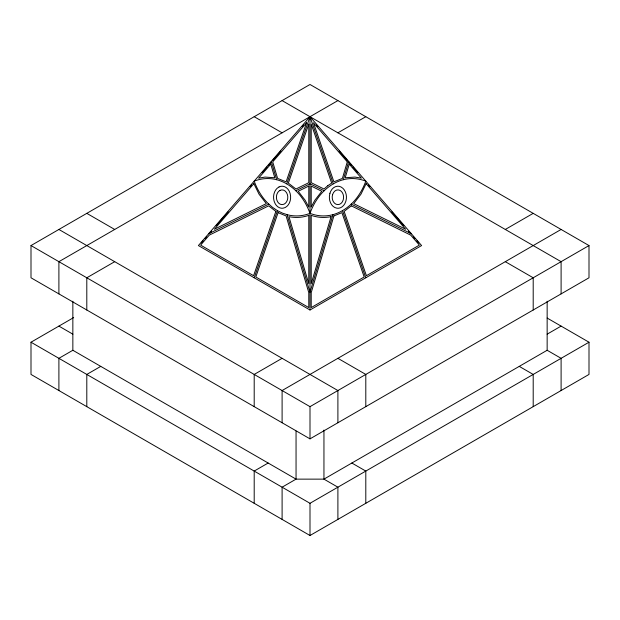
<?xml version="1.0" encoding="UTF-8"?>
<svg xmlns="http://www.w3.org/2000/svg" width="620" height="620" viewBox="0 0 620 620"><rect width="100%" height="100%" fill="white"/><g stroke="black" fill="none" stroke-linecap="round" stroke-linejoin="round"><path stroke-width="0.93" d="M332.994 214.59L310 292.307L287.006 214.59M343.302 179.738L348.727 161.417M254.2 277.783L277.45 210.668L272.529 207.359L267.941 203.321A60.287 46.702 -90 0 1 254.2 181.133A60.287 46.702 -90 0 1 276.171 179.567C283.797 181.482 290.672 185.682 296.259 191.169A60.287 46.702 -90 0 1 310 213.35A60.287 46.702 90 0 0 331.971 214.915C339.597 213.009 346.471 208.801 352.059 203.321A60.287 46.702 90 0 0 365.8 181.133A60.287 46.702 90 0 0 343.829 179.567C336.203 181.482 329.329 185.682 323.741 191.169A60.287 46.702 90 0 0 310 213.35A60.287 46.702 -90 0 1 288.029 214.915L282.642 213.195L277.45 210.668M286.75 183.822L310 116.7L421.6 245.567L310 310L198.4 245.567L310 116.7L310.946 118.343M309.054 118.343L310 116.7L333.25 183.822M201.237 242.994L203.089 240.854M204.941 238.723L206.793 236.584M216.248 225.665L228.16 211.908M250.1 186.574L251.356 185.124M262.26 172.538L267.119 166.919M268.336 165.517L270.769 162.711M272.715 160.456L280.86 151.055M302.157 126.457L303.413 125.015M211.412 231.159L208.615 233.771L268.817 204.088M209.266 233.732L211.381 231.748M31 245.567L310 84.49L589 245.567L589 277.783L310 438.859L31 277.783L31 245.567L310 406.65L589 245.567M337.9 100.595L58.9 261.679L58.9 293.888M114.7 261.679L86.8 277.783L86.8 310M337.9 132.812L365.8 116.707M547.15 318.052L589 342.217L589 374.433L310 535.51L31 374.433L31 342.217L73.672 317.579M561.1 390.538L561.1 358.321L547.15 350.269L323.95 479.136L296.05 479.136L72.85 350.269L58.9 358.321L58.9 390.538M100.75 366.381L86.8 374.433L86.8 406.65M282.1 358.321L254.2 374.433L254.2 406.65M505.3 229.462L533.2 213.35M561.1 229.462L282.1 390.538L282.1 422.755M268.15 463.024L254.2 471.076L254.2 503.293M547.15 334.165L561.1 326.112M31 342.217L310 503.293L589 342.217M295.81 190.774L310 183.776L324.19 190.774M351.183 204.088L411.386 233.771L408.588 231.159M282.1 100.595L561.1 261.679L561.1 293.888M254.2 116.707L282.1 132.812M505.3 261.679L533.2 277.783L533.2 310M519.25 366.381L533.2 374.433L533.2 406.65M86.8 213.35L114.7 229.462M337.9 358.321L365.8 374.433L365.8 406.65M58.9 229.462L337.9 390.538L337.9 422.755M351.85 463.024L365.8 471.076L365.8 503.293M58.9 326.112L72.85 334.165M408.619 231.748L410.735 233.732M316.588 125.015L317.843 126.457M339.14 151.055L347.285 160.456M349.231 162.711L351.664 165.517M352.881 166.919L357.74 172.538M368.644 185.124L369.9 186.574M391.84 211.908L403.752 225.665M413.207 236.584L415.059 238.723M416.911 240.854L418.764 242.994M342.55 210.668L365.8 277.783M271.273 161.417L276.698 179.738M547.15 301.227L547.15 350.269M337.9 519.405L337.9 487.188L323.95 479.136L323.95 430.086M310 116.7L310 310M310 406.65L310 438.859M310 503.293L310 535.51M296.05 431.047L296.05 479.136L282.1 487.188L282.1 519.405M72.85 301.227L72.85 350.269M329.918 193.308L329.406 196.106A11.028 8.54 90 0 0 334.854 207.545L337.024 208.212A11.028 8.54 90 0 0 344.821 203.709L345.882 201.174A11.028 8.54 90 0 0 342.906 188.309L340.946 186.938A11.028 8.54 90 0 0 329.918 193.308M332.584 194.618L332.235 196.486A7.355 5.696 90 0 0 335.87 204.112L337.311 204.554A7.355 5.696 90 0 0 342.511 201.554L343.216 199.865A7.355 5.696 90 0 0 341.24 191.286L339.93 190.371A7.355 5.696 90 0 0 332.584 194.618M331.072 216.651L311.224 283.751L311.224 215.349C317.556 217.612 324.5 218.038 331.072 216.651M347.285 161.874L342.395 178.405L333.893 181.815L313.457 122.807L347.285 161.874M333.909 215.923L311.224 292.594L311.224 307.567L364.188 276.985L341.907 212.668L333.909 215.923M349.231 164.122L345.201 177.762L354.958 177.08L361.39 178.157L349.231 164.122M275.861 211.381L253.58 275.699L200.624 245.117L209.266 235.143L268.654 205.856L275.861 211.381M306.544 122.807L286.107 181.815L277.605 178.405L272.715 161.874L306.544 122.807M278.093 212.668L255.812 276.985L308.776 307.567L308.776 292.594L286.091 215.923L278.093 212.668M308.776 124.101L288.339 183.109L295.972 189.007L308.776 182.691L308.776 124.101M311.604 206.22L311.224 207.119L311.224 186.07L321.788 191.278L314.89 200.213L311.604 206.22M366.141 183.644L360.91 194.277L353.656 203.616L405.627 229.245L366.141 183.644M253.859 183.644L214.373 229.245L266.344 203.616L259.09 194.277L253.859 183.644M270.769 164.122L258.61 178.157L265.042 177.08L274.8 177.762L270.769 164.122M327.701 185.767L324.028 189.007L311.224 182.691L311.224 124.101L331.661 183.109L327.701 185.767M351.346 205.856L344.139 211.381L366.42 275.699L419.376 245.117L410.735 235.143L351.346 205.856M279.054 186.938L277.094 188.309A11.028 8.54 -90 0 0 274.118 201.174L275.179 203.709A11.028 8.54 -90 0 0 282.976 208.212L285.146 207.545A11.028 8.54 -90 0 0 290.594 196.106L290.083 193.308A11.028 8.54 -90 0 0 279.054 186.938M280.07 190.371L278.76 191.286A7.355 5.696 -90 0 0 276.784 199.865L277.489 201.554A7.355 5.696 -90 0 0 282.689 204.554L284.13 204.112A7.355 5.696 -90 0 0 287.765 196.486L287.417 194.618A7.355 5.696 -90 0 0 280.07 190.371M308.776 186.07L298.212 191.278L305.11 200.213L308.776 207.119L308.776 186.07M308.776 215.349C302.444 217.612 295.5 218.038 288.928 216.651L308.776 283.751L308.776 215.349"/></g></svg>
